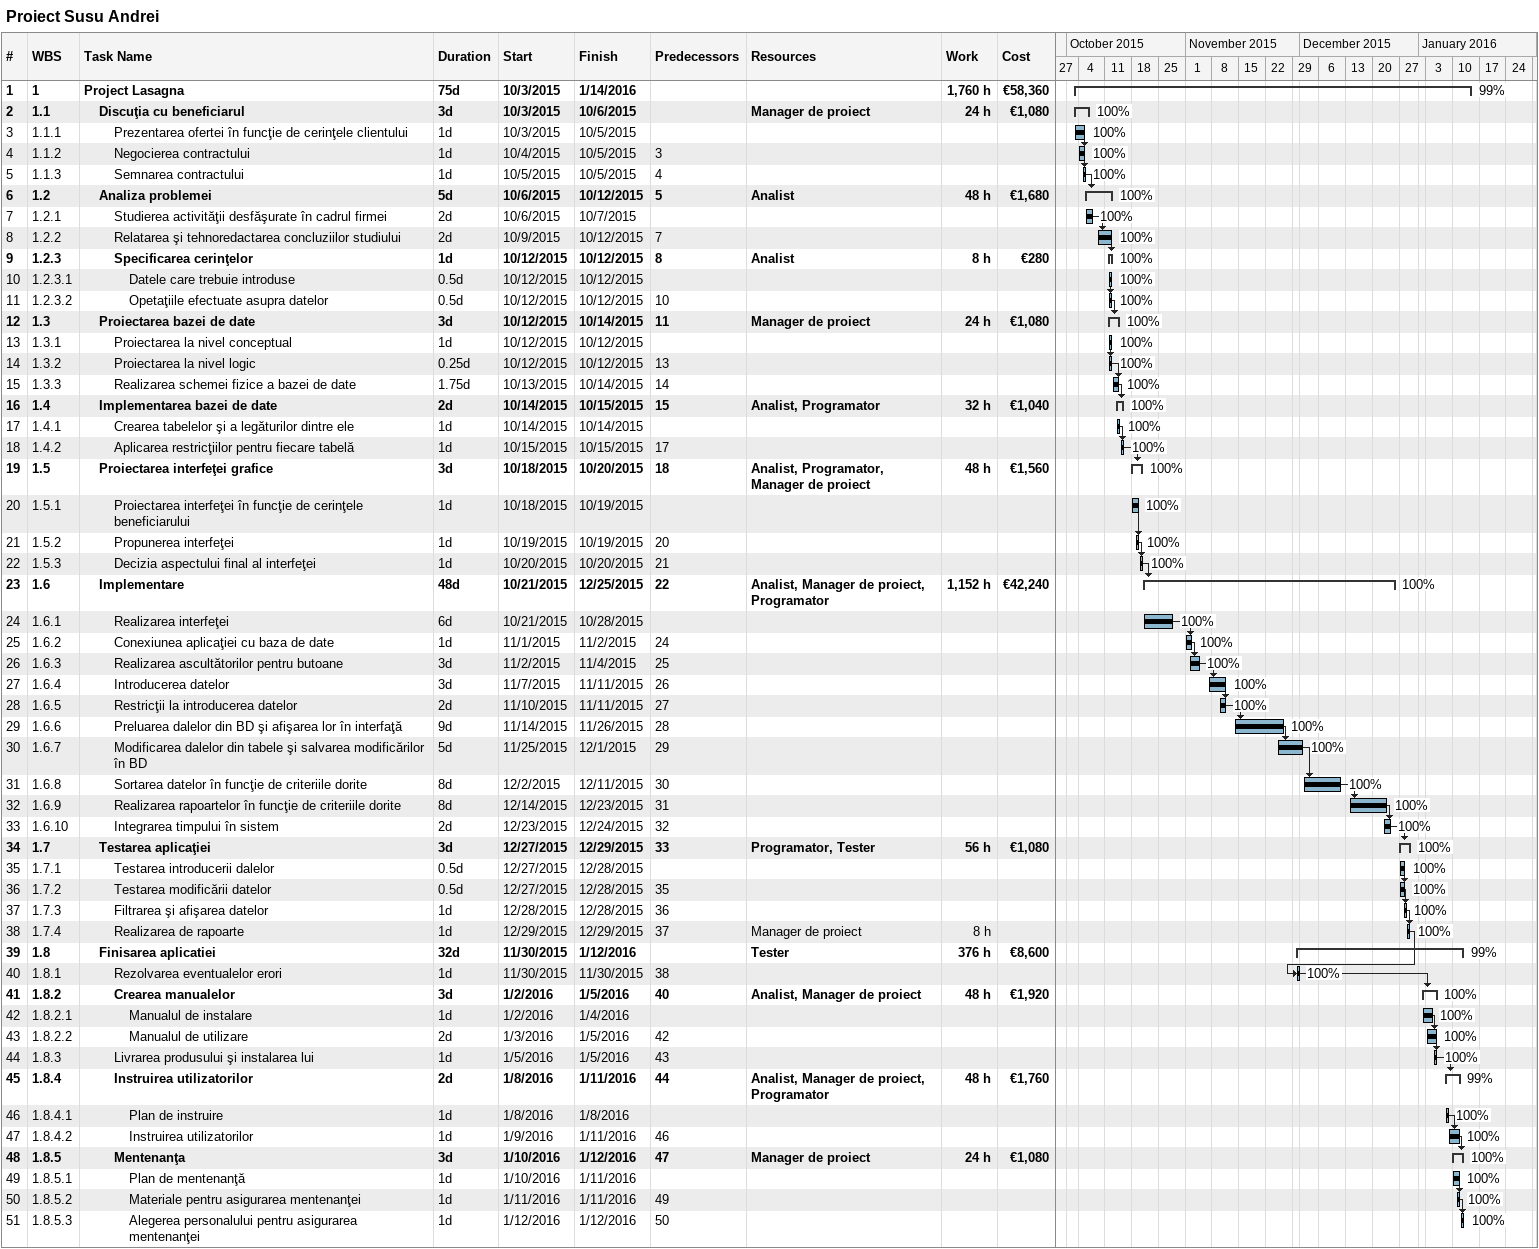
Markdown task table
Proiect Susu Andrei

| ID | WBS | Task | Duration | Start | Finish | Predecessors | Resources | % complete | Work (h) | Cost (€) |
|---|---|---|---|---|---|---|---|---|---|---|
| 1 | 1 | **Project Lasagna** | 75d | 2015-10-03 | 2016-01-14 |  |  | 99 | 1760 | 58360 |
| 2 | 1.1 | **Discuţia cu beneficiarul** | 3d | 2015-10-03 | 2015-10-06 |  | Manager de proiect | 100 | 24 | 1080 |
| 3 | 1.1.1 | Prezentarea ofertei în funcţie de cerinţele clientului | 1d | 2015-10-03 | 2015-10-05 |  |  | 100 |  |  |
| 4 | 1.1.2 | Negocierea contractului | 1d | 2015-10-04 | 2015-10-05 | 3 |  | 100 |  |  |
| 5 | 1.1.3 | Semnarea contractului | 1d | 2015-10-05 | 2015-10-05 | 4 |  | 100 |  |  |
| 6 | 1.2 | **Analiza problemei** | 5d | 2015-10-06 | 2015-10-12 | 5 | Analist | 100 | 48 | 1680 |
| 7 | 1.2.1 | Studierea activităţii desfăşurate în cadrul firmei | 2d | 2015-10-06 | 2015-10-07 |  |  | 100 |  |  |
| 8 | 1.2.2 | Relatarea şi tehnoredactarea concluziilor studiului | 2d | 2015-10-09 | 2015-10-12 | 7 |  | 100 |  |  |
| 9 | 1.2.3 | **Specificarea cerinţelor** | 1d | 2015-10-12 | 2015-10-12 | 8 | Analist | 100 | 8 | 280 |
| 10 | 1.2.3.1 | Datele care trebuie introduse | 0.5d | 2015-10-12 | 2015-10-12 |  |  | 100 |  |  |
| 11 | 1.2.3.2 | Opetaţiile efectuate asupra datelor | 0.5d | 2015-10-12 | 2015-10-12 | 10 |  | 100 |  |  |
| 12 | 1.3 | **Proiectarea bazei de date** | 3d | 2015-10-12 | 2015-10-14 | 11 | Manager de proiect | 100 | 24 | 1080 |
| 13 | 1.3.1 | Proiectarea la nivel conceptual | 1d | 2015-10-12 | 2015-10-12 |  |  | 100 |  |  |
| 14 | 1.3.2 | Proiectarea la nivel logic | 0.25d | 2015-10-12 | 2015-10-12 | 13 |  | 100 |  |  |
| 15 | 1.3.3 | Realizarea schemei fizice a bazei de date | 1.75d | 2015-10-13 | 2015-10-14 | 14 |  | 100 |  |  |
| 16 | 1.4 | **Implementarea bazei de date** | 2d | 2015-10-14 | 2015-10-15 | 15 | Analist, Programator | 100 | 32 | 1040 |
| 17 | 1.4.1 | Crearea tabelelor şi a legăturilor dintre ele | 1d | 2015-10-14 | 2015-10-14 |  |  | 100 |  |  |
| 18 | 1.4.2 | Aplicarea restricţiilor pentru fiecare tabelă | 1d | 2015-10-15 | 2015-10-15 | 17 |  | 100 |  |  |
| 19 | 1.5 | **Proiectarea interfeţei grafice** | 3d | 2015-10-18 | 2015-10-20 | 18 | Analist, Programator, Manager de proiect | 100 | 48 | 1560 |
| 20 | 1.5.1 | Proiectarea interfeţei în funcţie de cerinţele beneficiarului | 1d | 2015-10-18 | 2015-10-19 |  |  | 100 |  |  |
| 21 | 1.5.2 | Propunerea interfeţei | 1d | 2015-10-19 | 2015-10-19 | 20 |  | 100 |  |  |
| 22 | 1.5.3 | Decizia aspectului final al interfeţei | 1d | 2015-10-20 | 2015-10-20 | 21 |  | 100 |  |  |
| 23 | 1.6 | **Implementare** | 48d | 2015-10-21 | 2015-12-25 | 22 | Analist, Manager de proiect, Programator | 100 | 1152 | 42240 |
| 24 | 1.6.1 | Realizarea interfeţei | 6d | 2015-10-21 | 2015-10-28 |  |  | 100 |  |  |
| 25 | 1.6.2 | Conexiunea aplicaţiei cu baza de date | 1d | 2015-11-01 | 2015-11-02 | 24 |  | 100 |  |  |
| 26 | 1.6.3 | Realizarea ascultătorilor pentru butoane | 3d | 2015-11-02 | 2015-11-04 | 25 |  | 100 |  |  |
| 27 | 1.6.4 | Introducerea datelor | 3d | 2015-11-07 | 2015-11-11 | 26 |  | 100 |  |  |
| 28 | 1.6.5 | Restricţii la introducerea datelor | 2d | 2015-11-10 | 2015-11-11 | 27 |  | 100 |  |  |
| 29 | 1.6.6 | Preluarea dalelor din BD şi afişarea lor în interfaţă | 9d | 2015-11-14 | 2015-11-26 | 28 |  | 100 |  |  |
| 30 | 1.6.7 | Modificarea dalelor din tabele şi salvarea modificărilor în BD | 5d | 2015-11-25 | 2015-12-01 | 29 |  | 100 |  |  |
| 31 | 1.6.8 | Sortarea datelor în funcţie de criteriile dorite | 8d | 2015-12-02 | 2015-12-11 | 30 |  | 100 |  |  |
| 32 | 1.6.9 | Realizarea rapoartelor în funcţie de criteriile dorite | 8d | 2015-12-14 | 2015-12-23 | 31 |  | 100 |  |  |
| 33 | 1.6.10 | Integrarea timpului în sistem | 2d | 2015-12-23 | 2015-12-24 | 32 |  | 100 |  |  |
| 34 | 1.7 | **Testarea aplicaţiei** | 3d | 2015-12-27 | 2015-12-29 | 33 | Programator, Tester | 100 | 56 | 1080 |
| 35 | 1.7.1 | Testarea introducerii dalelor | 0.5d | 2015-12-27 | 2015-12-28 |  |  | 100 |  |  |
| 36 | 1.7.2 | Testarea modificării datelor | 0.5d | 2015-12-27 | 2015-12-28 | 35 |  | 100 |  |  |
| 37 | 1.7.3 | Filtrarea şi afişarea datelor | 1d | 2015-12-28 | 2015-12-28 | 36 |  | 100 |  |  |
| 38 | 1.7.4 | Realizarea de rapoarte | 1d | 2015-12-29 | 2015-12-29 | 37 | Manager de proiect | 100 | 8 |  |
| 39 | 1.8 | **Finisarea aplicatiei** | 32d | 2015-11-30 | 2016-01-12 |  | Tester | 99 | 376 | 8600 |
| 40 | 1.8.1 | Rezolvarea eventualelor erori | 1d | 2015-11-30 | 2015-11-30 | 38 |  | 100 |  |  |
| 41 | 1.8.2 | **Crearea manualelor** | 3d | 2016-01-02 | 2016-01-05 | 40 | Analist, Manager de proiect | 100 | 48 | 1920 |
| 42 | 1.8.2.1 | Manualul de instalare | 1d | 2016-01-02 | 2016-01-04 |  |  | 100 |  |  |
| 43 | 1.8.2.2 | Manualul de utilizare | 2d | 2016-01-03 | 2016-01-05 | 42 |  | 100 |  |  |
| 44 | 1.8.3 | Livrarea produsului şi instalarea lui | 1d | 2016-01-05 | 2016-01-05 | 43 |  | 100 |  |  |
| 45 | 1.8.4 | **Instruirea utilizatorilor** | 2d | 2016-01-08 | 2016-01-11 | 44 | Analist, Manager de proiect, Programator | 99 | 48 | 1760 |
| 46 | 1.8.4.1 | Plan de instruire | 1d | 2016-01-08 | 2016-01-08 |  |  | 100 |  |  |
| 47 | 1.8.4.2 | Instruirea utilizatorilor | 1d | 2016-01-09 | 2016-01-11 | 46 |  | 100 |  |  |
| 48 | 1.8.5 | **Mentenanţa** | 3d | 2016-01-10 | 2016-01-12 | 47 | Manager de proiect | 100 | 24 | 1080 |
| 49 | 1.8.5.1 | Plan de mentenanţă | 1d | 2016-01-10 | 2016-01-11 |  |  | 100 |  |  |
| 50 | 1.8.5.2 | Materiale pentru asigurarea mentenanţei | 1d | 2016-01-11 | 2016-01-11 | 49 |  | 100 |  |  |
| 51 | 1.8.5.3 | Alegerea personalului pentru asigurarea mentenanţei | 1d | 2016-01-12 | 2016-01-12 | 50 |  | 100 |  |  |
